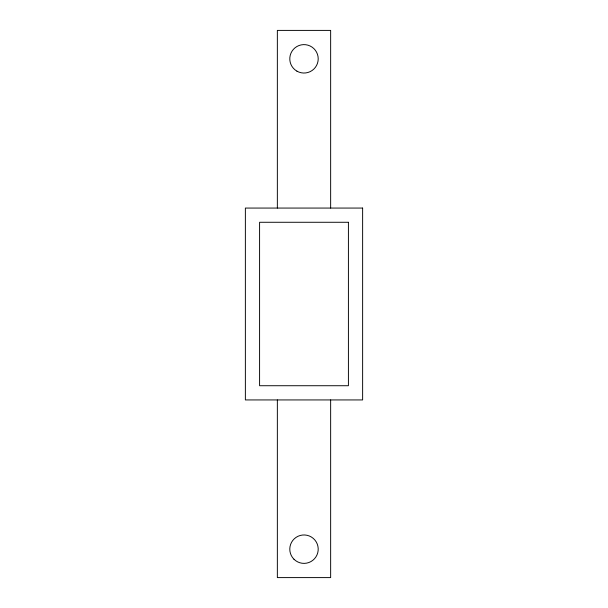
<?xml version="1.0" encoding="UTF-8"?>
<svg xmlns="http://www.w3.org/2000/svg" width="608" height="608" viewBox="0 0 608 608"><rect width="100%" height="100%" fill="white"/><g stroke="black" fill="none" stroke-linecap="round" stroke-linejoin="round"><path stroke-width="0.91" d="M330.646 208.065L330.646 30.4L277.354 30.4L277.354 208.065M330.646 399.935L330.646 577.6L277.354 577.6L277.354 399.935M362.626 208.065L245.374 208.065L245.374 399.935L362.626 399.935L362.626 208.065M348.414 222.277L259.586 222.277L259.586 385.723L348.414 385.723L348.414 222.277M293.953 559.223A14.212 14.212 0 0 0 317.726 552.854A14.212 14.212 0 0 0 300.322 535.443A14.212 14.212 0 0 0 293.953 559.223M296.894 71.136A14.212 14.212 0 0 0 318.212 58.824A14.212 14.212 0 0 0 296.894 46.52A14.212 14.212 0 0 0 296.894 71.136"/></g></svg>
